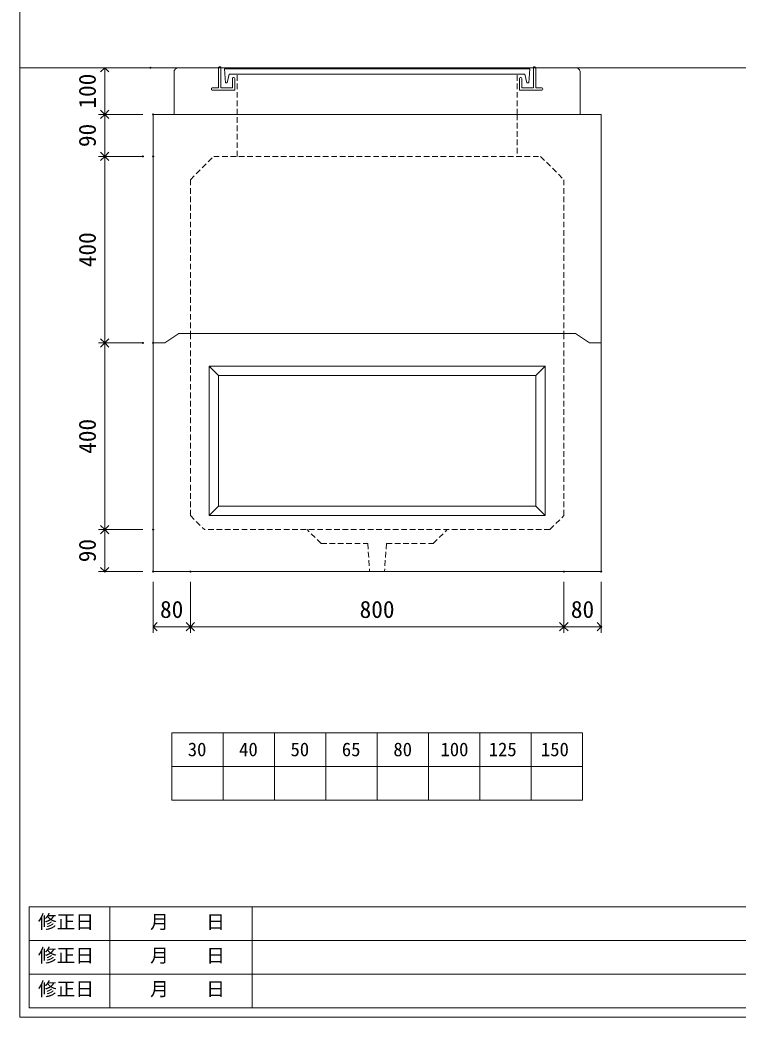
# Model space of a CAD drawing. Units: millimetres, scale not verified. Extents: x -4890 to 4890, y -2290 to 2289.
# Drawn here: x -1230 to 308, y -1986 to 152 of the extents above; entities that cross this region are included whole.
import ezdxf
from ezdxf.enums import TextEntityAlignment as Align

# ---------------------------------------------------------------- set-up
doc = ezdxf.new("R2010")
doc.units = ezdxf.units.MM
doc.header["$LTSCALE"] = 10
doc.header["$PDMODE"] = 32
doc.header["$PDSIZE"] = 2
doc.linetypes.add('DASHED1', pattern=[1.8, 1.2, -0.6])
doc.layers.add('0-1_Defpoints', color=7, linetype='Continuous')
for name, color, linetype, lineweight in [('0-2_waku', 7, 'Continuous', 18), ('0-3_gaikei', 7, 'Continuous', 18), ('0-4_kakure', 7, 'DASHED1', 5), ('0-5_sunpou', 7, 'Continuous', 5), ('0-9_uchigawa', 6, 'Continuous', 18), ('0-B_futa', 3, 'Continuous', 18), ('0-C_GL', 4, 'Continuous', 18), ('0-E_文字１', 7, 'Continuous', 18)]:
    doc.layers.add(name, color=color, linetype=linetype, lineweight=lineweight)
doc.styles.add('ＭＳ ゴシック', font='')
doc.styles.get('ＭＳ ゴシック').set_extended_font_data('MS Gothic')

# ---------------------------------------------------------------- blocks, each defined once
blk = doc.blocks.new('_Open90')
at = {"layer": '0-5_sunpou'}
blk.add_line((0, 0), (-1, 0), dxfattribs=at)
blk.add_lwpolyline([(-0.5, 0.5), (0, 0), (-0.5, -0.5)], dxfattribs=at)
blk = doc.blocks.new('D44')
at = {"layer": '0-1_Defpoints'}
for p in [(502.32, 1674.36), (398.83, 1274.36), (502.32, 1274.36)]:
    blk.add_point(p, dxfattribs=at)
at = {"layer": '0-5_sunpou'}
for p, q in [((480.32, 1674.36), (385.83, 1674.36)), ((398.83, 1656.36), (398.83, 1292.36)), ((480.32, 1274.36), (385.83, 1274.36))]:
    blk.add_line(p, q, dxfattribs=at)
at = {"layer": '0-5_sunpou', "xscale": 18, "yscale": 18}
for p, rotation in [((398.83, 1674.36), 90), ((398.83, 1274.36), 270)]:
    blk.add_blockref('_Open90', p, dxfattribs=dict(at, rotation=rotation))
at = {"layer": '0-5_sunpou', "style": 'ＭＳ ゴシック'}
blk.add_text('400', height=36.66, rotation=90, dxfattribs=at).set_placement((390.83, 1436.86), align=Align.BOTTOM_LEFT)
blk = doc.blocks.new('D45')
at = {"layer": '0-1_Defpoints'}
for p in [(502.32, 1274.36), (398.83, 1184.36), (502.32, 1184.36)]:
    blk.add_point(p, dxfattribs=at)
at = {"layer": '0-5_sunpou'}
for p, q in [((480.32, 1274.36), (385.83, 1274.36)), ((398.83, 1256.36), (398.83, 1202.36)), ((480.32, 1184.36), (385.83, 1184.36))]:
    blk.add_line(p, q, dxfattribs=at)
at = {"layer": '0-5_sunpou', "xscale": 18, "yscale": 18}
for p, rotation in [((398.83, 1274.36), 90), ((398.83, 1184.36), 270)]:
    blk.add_blockref('_Open90', p, dxfattribs=dict(at, rotation=rotation))
at = {"layer": '0-5_sunpou', "style": 'ＭＳ ゴシック'}
blk.add_text('90', height=36.66, rotation=90, dxfattribs=at).set_placement((390.83, 1204.36), align=Align.BOTTOM_LEFT)
blk = doc.blocks.new('D46')
at = {"layer": '0-1_Defpoints'}
for p in [(502.32, 1184.36), (582.32, 1184.36), (582.32, 1065.97)]:
    blk.add_point(p, dxfattribs=at)
at = {"layer": '0-5_sunpou'}
for p, q in [((502.32, 1162.36), (502.32, 1052.97)), ((582.32, 1162.36), (582.32, 1052.97)), ((520.32, 1065.97), (564.32, 1065.97))]:
    blk.add_line(p, q, dxfattribs=at)
at = {"layer": '0-5_sunpou', "xscale": 18, "yscale": 18, "rotation": 180}
blk.add_blockref('_Open90', (502.32, 1065.97), dxfattribs=at)
at = {"layer": '0-5_sunpou', "xscale": 18, "yscale": 18}
blk.add_blockref('_Open90', (582.32, 1065.97), dxfattribs=at)
at = {"layer": '0-5_sunpou', "style": 'ＭＳ ゴシック'}
blk.add_text('80', height=36.66, dxfattribs=at).set_placement((517.32, 1073.97), align=Align.BOTTOM_LEFT)
blk = doc.blocks.new('D47')
at = {"layer": '0-1_Defpoints'}
for p in [(582.32, 1184.36), (1382.32, 1184.36), (1382.32, 1065.97)]:
    blk.add_point(p, dxfattribs=at)
at = {"layer": '0-5_sunpou'}
for p, q in [((582.32, 1162.36), (582.32, 1052.97)), ((1382.32, 1162.36), (1382.32, 1052.97)), ((600.32, 1065.97), (1364.32, 1065.97))]:
    blk.add_line(p, q, dxfattribs=at)
at = {"layer": '0-5_sunpou', "xscale": 18, "yscale": 18, "rotation": 180}
blk.add_blockref('_Open90', (582.32, 1065.97), dxfattribs=at)
at = {"layer": '0-5_sunpou', "xscale": 18, "yscale": 18}
blk.add_blockref('_Open90', (1382.32, 1065.97), dxfattribs=at)
at = {"layer": '0-5_sunpou', "style": 'ＭＳ ゴシック'}
blk.add_text('800', height=36.66, dxfattribs=at).set_placement((944.82, 1073.97), align=Align.BOTTOM_LEFT)
blk = doc.blocks.new('D48')
at = {"layer": '0-1_Defpoints'}
for p in [(1382.32, 1184.36), (1462.32, 1184.36), (1462.32, 1065.97)]:
    blk.add_point(p, dxfattribs=at)
at = {"layer": '0-5_sunpou'}
for p, q in [((1382.32, 1162.36), (1382.32, 1052.97)), ((1462.32, 1162.36), (1462.32, 1052.97)), ((1400.32, 1065.97), (1444.32, 1065.97))]:
    blk.add_line(p, q, dxfattribs=at)
at = {"layer": '0-5_sunpou', "xscale": 18, "yscale": 18, "rotation": 180}
blk.add_blockref('_Open90', (1382.32, 1065.97), dxfattribs=at)
at = {"layer": '0-5_sunpou', "xscale": 18, "yscale": 18}
blk.add_blockref('_Open90', (1462.32, 1065.97), dxfattribs=at)
at = {"layer": '0-5_sunpou', "style": 'ＭＳ ゴシック'}
blk.add_text('80', height=36.66, dxfattribs=at).set_placement((1397.32, 1073.97), align=Align.BOTTOM_LEFT)
blk = doc.blocks.new('D49')
at = {"layer": '0-1_Defpoints'}
for p in [(496.77, 2264.36), (398.83, 2164.36), (502.32, 2164.36)]:
    blk.add_point(p, dxfattribs=at)
at = {"layer": '0-5_sunpou'}
for p, q in [((474.77, 2264.36), (385.83, 2264.36)), ((398.83, 2246.36), (398.83, 2182.36)), ((480.32, 2164.36), (385.83, 2164.36))]:
    blk.add_line(p, q, dxfattribs=at)
at = {"layer": '0-5_sunpou', "xscale": 18, "yscale": 18}
for p, rotation in [((398.83, 2264.36), 90), ((398.83, 2164.36), 270)]:
    blk.add_blockref('_Open90', p, dxfattribs=dict(at, rotation=rotation))
at = {"layer": '0-5_sunpou', "style": 'ＭＳ ゴシック'}
blk.add_text('100', height=36.66, rotation=90, dxfattribs=at).set_placement((390.83, 2176.86), align=Align.BOTTOM_LEFT)
blk = doc.blocks.new('D50')
at = {"layer": '0-1_Defpoints'}
for p in [(502.32, 2164.36), (398.83, 2074.36), (502.32, 2074.36)]:
    blk.add_point(p, dxfattribs=at)
at = {"layer": '0-5_sunpou'}
for p, q in [((480.32, 2164.36), (385.83, 2164.36)), ((398.83, 2146.36), (398.83, 2092.36)), ((480.32, 2074.36), (385.83, 2074.36))]:
    blk.add_line(p, q, dxfattribs=at)
at = {"layer": '0-5_sunpou', "xscale": 18, "yscale": 18}
for p, rotation in [((398.83, 2164.36), 90), ((398.83, 2074.36), 270)]:
    blk.add_blockref('_Open90', p, dxfattribs=dict(at, rotation=rotation))
at = {"layer": '0-5_sunpou', "style": 'ＭＳ ゴシック'}
blk.add_text('90', height=36.66, rotation=90, dxfattribs=at).set_placement((390.83, 2094.36), align=Align.BOTTOM_LEFT)
blk = doc.blocks.new('D51')
at = {"layer": '0-1_Defpoints'}
for p in [(480.32, 2074.36), (398.83, 1674.36), (480.32, 1674.36)]:
    blk.add_point(p, dxfattribs=at)
at = {"layer": '0-5_sunpou'}
for p, q in [((458.32, 2074.36), (385.83, 2074.36)), ((398.83, 2056.36), (398.83, 1692.36)), ((458.32, 1674.36), (385.83, 1674.36))]:
    blk.add_line(p, q, dxfattribs=at)
at = {"layer": '0-5_sunpou', "xscale": 18, "yscale": 18}
for p, rotation in [((398.83, 2074.36), 90), ((398.83, 1674.36), 270)]:
    blk.add_blockref('_Open90', p, dxfattribs=dict(at, rotation=rotation))
at = {"layer": '0-5_sunpou', "style": 'ＭＳ ゴシック'}
blk.add_text('400', height=36.66, rotation=90, dxfattribs=at).set_placement((390.83, 1836.86), align=Align.BOTTOM_LEFT)

msp = doc.modelspace()

# ---------------------------------------------------------------- linework, layer by layer
at = {"layer": '0-2_waku'}
for p, q in [((-1230.06, 2289.43), (-1230.06, -1985.57)), ((-905.06, -1376.57), (-25.06, -1376.57)), ((-905.06, -1376.57), (-905.06, -1520.57)), ((-905.06, -1376.57), (-905.06, -1520.57)), ((-905.06, -1376.57), (-905.06, -1520.57)), ((-905.06, -1376.57), (-905.06, -1520.57)), ((-795.06, -1376.57), (-795.06, -1520.57)), ((-685.06, -1376.57), (-685.06, -1520.57)), ((-685.06, -1376.57), (-685.06, -1520.57)), ((-575.06, -1376.57), (-575.06, -1520.57)), ((-465.06, -1376.57), (-465.06, -1520.57)), ((-355.06, -1376.57), (-355.06, -1520.57)), ((-245.06, -1376.57), (-245.06, -1520.57)), ((-135.06, -1376.57), (-135.06, -1520.57)), ((-25.06, -1376.57), (-25.06, -1520.57)), ((-905.06, -1448.57), (-25.06, -1448.57)), ((-905.06, -1520.57), (-25.06, -1520.57)), ((-1210.06, -1749.57), (-1210.06, -1965.57)), ((-1210.06, -1749.57), (817.94, -1749.57)), ((-1037.56, -1749.57), (-1037.56, -1965.57)), ((-732.56, -1749.57), (-732.56, -1965.57)), ((-732.56, -1749.57), (-732.56, -1965.57)), ((-1210.06, -1821.57), (817.94, -1821.57)), ((-1210.06, -1893.57), (529.94, -1893.57)), ((-1210.06, -1965.57), (817.94, -1965.57)), ((-1230.06, -1985.57), (4889.94, -1985.57))]:
    msp.add_line(p, q, dxfattribs=at)
msp.add_lwpolyline([(-1230.06, 2289.43), (-1230.06, -1985.57), (4889.94, -1985.57)], dxfattribs=at)
at = {"layer": '0-3_gaikei'}
for p, q in [((-890.06, 49.43), (-805.06, 49.43)), ((-125.06, 49.43), (-40.06, 49.43)), ((-900.06, -50.57), (-900.06, 39.43)), ((-30.06, -50.57), (-30.06, 39.43)), ((-900.06, -50.57), (-790.06, -50.57)), ((-865.06, -50.57), (-65.06, -50.57)), ((-30.06, -50.57), (-140.06, -50.57)), ((-920.06, -540.57), (-890.06, -520.57)), ((-920.06, -540.57), (-890.06, -520.57)), ((-920.06, -540.57), (-890.06, -520.57)), ((-920.06, -540.57), (-890.06, -520.57)), ((-890.06, -520.57), (-40.06, -520.57)), ((-40.06, -520.57), (-10.06, -540.57)), ((-40.06, -520.57), (-10.06, -540.57)), ((-40.06, -520.57), (-10.06, -540.57)), ((-40.06, -520.57), (-10.06, -540.57)), ((-920.06, -540.57), (-945.06, -540.57)), ((-920.06, -540.57), (-945.06, -540.57)), ((-920.06, -540.57), (-945.06, -540.57)), ((-920.06, -540.57), (-945.06, -540.57)), ((-10.06, -540.57), (14.94, -540.57)), ((-10.06, -540.57), (14.94, -540.57)), ((-10.06, -540.57), (14.94, -540.57)), ((-10.06, -540.57), (14.94, -540.57)), ((14.94, -1030.57), (-945.06, -1030.57)), ((-945.06, -1030.57), (-865.06, -1030.57))]:
    msp.add_line(p, q, dxfattribs=at)
for points in [[(-815.06, -50.57), (-945.06, -50.57), (14.94, -50.57)], [(-945.06, -50.57), (-945.06, -540.57), (-945.06, -1030.57)], [(14.94, -50.57), (14.94, -540.57), (14.94, -1030.57)]]:
    msp.add_lwpolyline(points, dxfattribs=at)
for centre, radius, start, end in [((-890.64, 40.01), 9.44, 86.47383, 183.52617), ((-39.73, 39.76), 9.68, 358.04251, 91.95749)]:
    msp.add_arc(centre, radius, start, end, dxfattribs=at)
at = {"layer": '0-4_kakure'}
for p, q in [((-765.06, -50.57), (-765.06, 35.93)), ((-165.06, -50.57), (-165.06, 35.93)), ((-765.06, -140.57), (-765.06, -50.57)), ((-165.06, -50.57), (-165.06, -140.57)), ((-865.06, -190.57), (-815.06, -140.57)), ((-815.06, -140.57), (-115.06, -140.57)), ((-815.06, -140.57), (-115.06, -140.57)), ((-815.06, -140.57), (-115.06, -140.57)), ((-115.06, -140.57), (-65.06, -190.57)), ((-865.06, -190.57), (-865.06, -520.57)), ((-65.06, -190.57), (-65.06, -520.57)), ((-865.06, -520.57), (-865.06, -910.57)), ((-65.06, -520.57), (-65.06, -910.57)), ((-865.06, -910.57), (-835.06, -940.57)), ((-95.06, -940.57), (-65.06, -910.57)), ((-95.06, -940.57), (-835.06, -940.57)), ((-585.06, -970.57), (-615.06, -940.57)), ((-585.06, -970.57), (-615.06, -940.57)), ((-345.06, -970.57), (-315.06, -940.57)), ((-345.06, -970.57), (-315.06, -940.57)), ((-585.06, -970.57), (-485.06, -970.57)), ((-585.06, -970.57), (-485.06, -970.57)), ((-485.06, -970.57), (-481.06, -1030.57)), ((-445.06, -970.57), (-449.06, -1030.57)), ((-445.06, -970.57), (-345.06, -970.57))]:
    msp.add_line(p, q, dxfattribs=at)
at = {"layer": '0-9_uchigawa'}
for p, q in [((-825.06, -590.57), (-805.06, -610.57)), ((-825.06, -590.57), (-825.06, -890.57)), ((-825.06, -590.57), (-105.06, -590.57)), ((-825.06, -590.57), (-825.06, -910.5)), ((-825.06, -590.57), (-805.06, -610.57)), ((-105.06, -590.57), (-125.06, -610.57)), ((-105.06, -590.57), (-105.06, -910.5)), ((-805.06, -610.57), (-805.06, -870.57)), ((-805.06, -610.57), (-805.06, -870.57)), ((-805.06, -610.57), (-805.06, -870.57)), ((-805.06, -610.57), (-805.06, -870.57)), ((-805.06, -610.57), (-805.06, -890.5)), ((-125.06, -890.5), (-125.06, -610.57)), ((-825.06, -910.5), (-805.06, -890.5)), ((-805.06, -890.5), (-125.06, -890.5)), ((-105.06, -910.5), (-125.06, -890.5)), ((-825.06, -910.5), (-105.06, -910.5)), ((-805.06, -910.5), (-105.06, -910.5))]:
    msp.add_line(p, q, dxfattribs=at)
for points in [[(-825.06, -590.57), (-805.06, -610.57), (-805.06, -870.57)], [(-825.06, -590.57), (-805.06, -610.57), (-125.06, -610.57)]]:
    msp.add_lwpolyline(points, dxfattribs=at)
at = {"layer": '0-B_futa'}
for p, q in [((-805.06, 49.43), (-805.06, 6.43)), ((-803.06, 51.43), (-800.06, 51.43)), ((-800.06, 51.43), (-800.06, 6.43)), ((-792.25, 46.93), (-137.92, 46.93)), ((-792.25, 46.93), (-789.76, 16.93)), ((-137.92, 46.93), (-140.17, 16.93)), ((-130.06, 51.43), (-130.06, 6.43)), ((-130.06, 51.43), (-127.06, 51.43)), ((-125.06, 49.43), (-125.06, 6.43)), ((-781.73, 35.93), (-786.05, 16.93)), ((-781.73, 35.93), (-148.39, 35.93)), ((-775.06, 26.43), (-775.06, 6.43)), ((-773.06, 28.43), (-772.06, 28.43)), ((-770.06, 26.43), (-770.06, 1.43)), ((-160.06, 26.43), (-160.06, 1.43)), ((-157.06, 28.43), (-158.06, 28.43)), ((-155.06, 26.43), (-155.06, 6.43)), ((-148.39, 35.93), (-144.07, 16.93)), ((-820.06, 4.43), (-820.06, 3.43)), ((-818.06, 6.43), (-805.06, 6.43)), ((-770.06, 1.43), (-818.06, 1.43)), ((-800.06, 6.43), (-775.06, 6.43)), ((-789.76, 16.93), (-786.05, 16.93)), ((-160.06, 1.43), (-112.06, 1.43)), ((-130.06, 6.43), (-155.06, 6.43)), ((-140.17, 16.93), (-144.07, 16.93)), ((-112.06, 6.43), (-125.06, 6.43)), ((-110.06, 4.43), (-110.06, 3.43))]:
    msp.add_line(p, q, dxfattribs=at)
for centre, start, end in [((-803.06, 49.43), 90, 180), ((-127.06, 49.43), 0, 90), ((-773.06, 26.43), 90, 180), ((-772.06, 26.43), 0, 90), ((-158.06, 26.43), 90, 180), ((-157.06, 26.43), 0, 90), ((-818.06, 4.43), 90, 180), ((-818.06, 3.43), 180, 270), ((-112.06, 4.43), 0, 90), ((-112.06, 3.43), 270, 0)]:
    msp.add_arc(centre, 2, start, end, dxfattribs=at)
at = {"layer": '0-C_GL'}
msp.add_line((-1230.06, 49.43), (4889.94, 49.43), dxfattribs=at)

# ---------------------------------------------------------------- block references
at = {"layer": '0-5_sunpou'}
for name in ['D49', 'D50', 'D51', 'D44', 'D45', 'D46', 'D47', 'D48']:
    msp.add_blockref(name, (-1447.37, -2214.93), dxfattribs=at)

# ---------------------------------------------------------------- texts
at = {"layer": '0-E_文字１', "style": 'ＭＳ ゴシック'}
for s, p in [('30', (-870.61, -1435.22)), ('40', (-760.61, -1435.22)), ('50', (-650.61, -1435.22)), ('65', (-540.61, -1435.22)), ('80', (-430.2, -1435.22)), ('100', (-329.33, -1435.22)), ('125', (-225.94, -1435.22)), ('150', (-114.18, -1435.22)), ('修正日', (-1191.41, -1804.86)), ('\u3000\u3000月\u3000\u3000日', (-1031.26, -1804.86)), ('修正日', (-1191.41, -1876.86)), ('\u3000\u3000月\u3000\u3000日', (-1031.26, -1876.86)), ('修正日', (-1191.41, -1948.86)), ('\u3000\u3000月\u3000\u3000日', (-1031.26, -1948.86))]:
    msp.add_text(s, height=29.33, dxfattribs=at).set_placement(p, align=Align.BOTTOM_LEFT)

doc.saveas('drawing.dxf')
